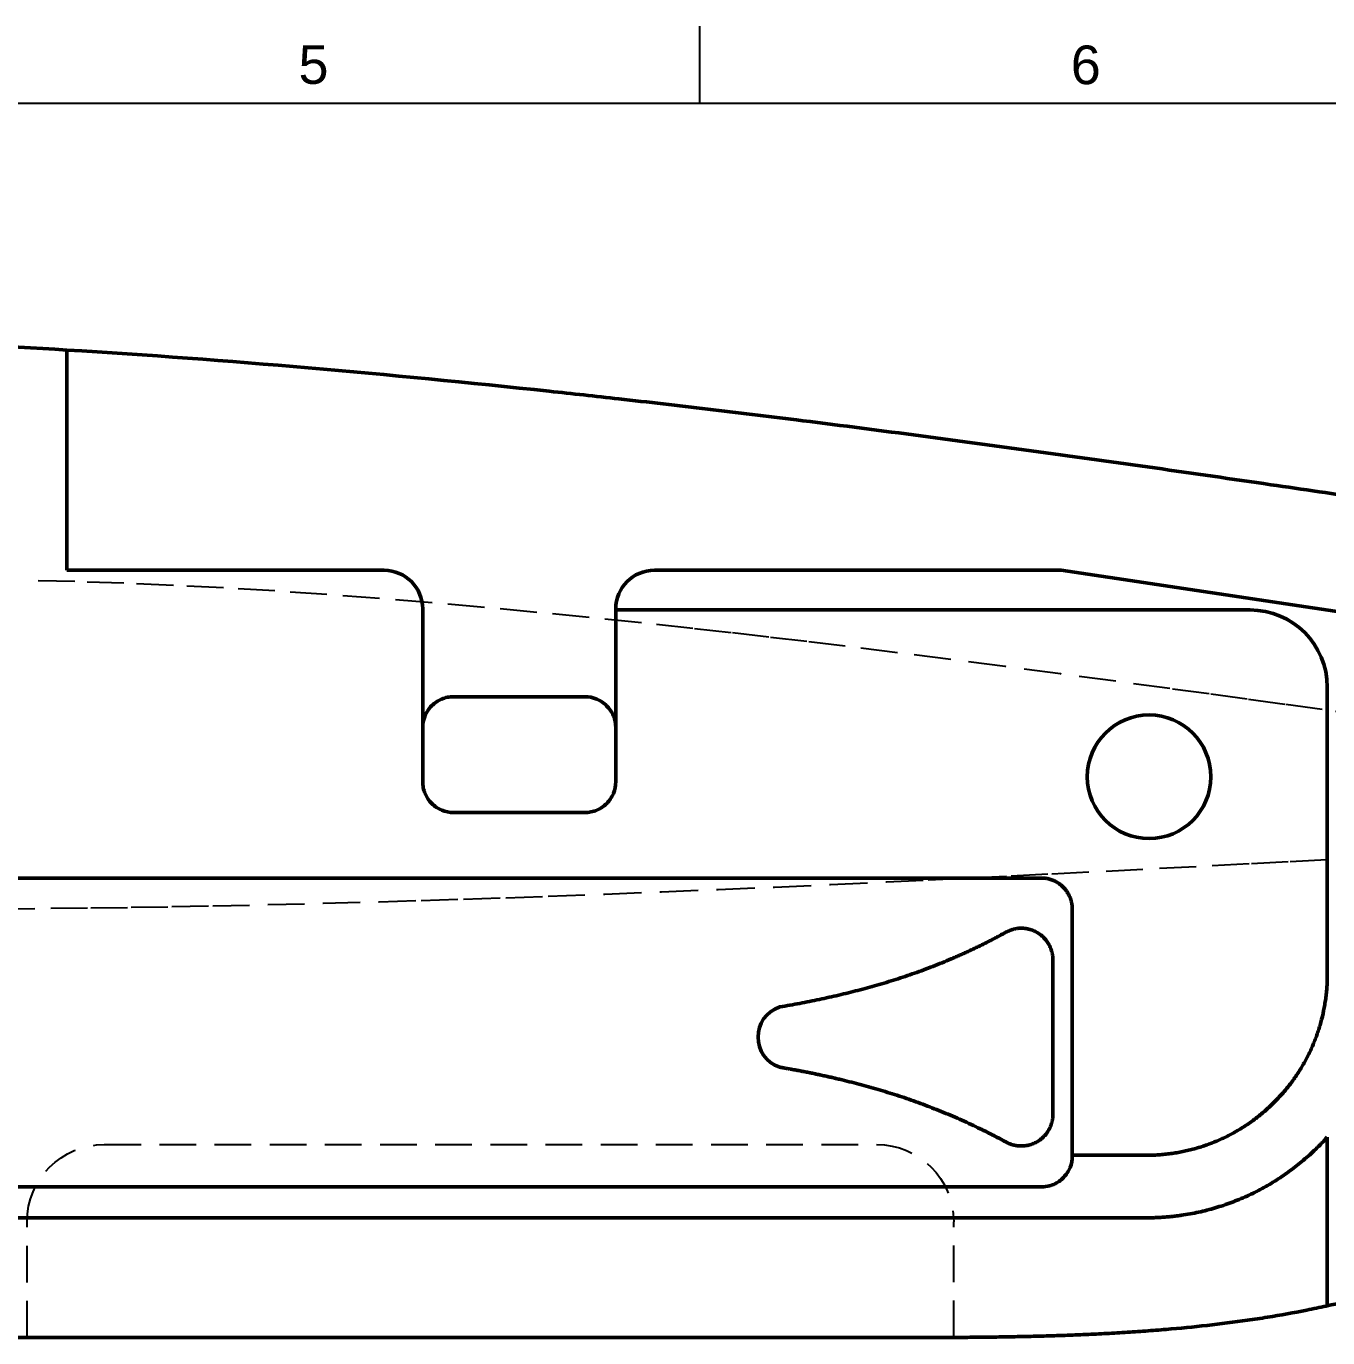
# Model space of a CAD drawing. Header units: millimetres. Extents: x 0 to 420, y 0 to 297.
# Drawn here: x 221.4 to 305.7, y 207.1 to 292 of the extents above; entities that cross this region are included whole.
import ezdxf
from ezdxf.enums import TextEntityAlignment as Align

# ---------------------------------------------------------------- set-up
doc = ezdxf.new("R2010")
doc.units = ezdxf.units.MM
doc.header["$LTSCALE"] = 0.75
doc.linetypes.add('HIDDEN2', pattern=[4.7625, 3.175, -1.5875])
for name, color, linetype, lineweight in [('Border', 7, 'Continuous', 25), ('Sichtbar', 7, 'Continuous', 50), ('Verdeckt', 7, 'HIDDEN2', 25)]:
    doc.layers.add(name, color=color, linetype=linetype, lineweight=lineweight)
doc.styles.add('FusionTitle', font='arial.ttf')

# ---------------------------------------------------------------- blocks, each defined once
blk = doc.blocks.new('ISO_A3_SHEET')
at = {"layer": 'Border'}
for p, q in [((265, 292), (265, 287)), ((410, 287), (20, 287))]:
    blk.add_line(p, q, dxfattribs=at)
at = {"layer": 'Border', "style": 'FusionTitle'}
for s, p in [('5', (240, 289.5)), ('6', (290, 289.5))]:
    blk.add_text(s, height=2.5, dxfattribs=at).set_placement(p, align=Align.MIDDLE)

msp = doc.modelspace()

# ---------------------------------------------------------------- linework, layer by layer
at = {"layer": 'Sichtbar', "extrusion": (-1, -2e-16, 0)}
for p, q in [((224.029, 256.772, 17.753), (224.029, 271.034, 17.753)), ((271.687, 266.457, 5.253), (271.272, 266.514, 5.253)), ((244.567, 256.772, 17.753), (224.029, 256.772, 17.753)), ((262.067, 256.772, 15.253), (288.404, 256.772, 15.253)), ((288.404, 256.772, 15.253), (321.755, 251.804, 15.253)), ((247.067, 243.089, 17.753), (247.067, 254.272, 17.753)), ((259.567, 254.204, 15.253), (259.567, 254.272, 15.253)), ((300.64, 254.204, 17.753), (259.567, 254.204, 17.753)), ((259.567, 254.204, 17.753), (259.567, 243.089, 17.753)), ((305.64, 249.204, 17.753), (305.64, 246.413, 17.753)), ((249.067, 248.589, 5.253), (257.567, 248.589, 5.253)), ((257.567, 241.089, 17.753), (249.067, 241.089, 17.753)), ((289.126, 234.848, 17.753), (289.126, 218.899, 17.753)), ((305.64, 209.151, 17.753), (305.64, 220.073, 17.753)), ((289.126, 218.848, 15.253), (289.126, 218.899, 15.253)), ((141.315, 207.082, 17.753), (278.949, 207.098, 17.753))]:
    msp.add_line(p, q, dxfattribs=at)
at = {"layer": 'Sichtbar', "extrusion": (-2e-16, -2e-16, -1)}
msp.add_circle((-294.098, 243.405, -17.753), 4, dxfattribs=at)
for centre, start, end in [((-244.567, 254.272, -17.753), 90, 180), ((-262.067, 254.272, -15.253), 0, 90)]:
    msp.add_arc(centre, 2.5, start, end, dxfattribs=at)
at = {"layer": 'Sichtbar', "extrusion": (-1e-16, -1e-16, -1)}
msp.add_arc((-300.64, 249.204, -17.753), 5, 90, 180, dxfattribs=at)
at = {"layer": 'Sichtbar'}
for points in [[(224.029, 271.034, 17.753), (219.859, 271.287, 17.753), (215.691, 271.493, 17.753), (211.529, 271.646, 17.753)], [(255.261, 268.369, 5.253), (244.883, 269.481, 5.253), (234.448, 270.403, 5.253), (224.029, 271.034, 5.253)], [(270.2, 224.597, -4.247), (268.322, 225.195, -4.247), (268.322, 227.906, -4.247), (270.2, 228.504, -4.247)], [(123.223, 216.849, 15.253), (177.858, 216.849, 15.253), (232.492, 216.848, 15.253), (287.126, 216.848, 15.253)], [(309.69, 210.212, 15.253), (308.356, 209.805, 15.253), (307.003, 209.454, 15.253), (305.64, 209.151, 15.253)]]:
    msp.add_open_spline(points, degree=3, dxfattribs=at)
for points, knots in [([(259.758, 267.875, 5.253), (259.009, 267.96, 5.253), (258.26, 268.043, 5.253), (256.761, 268.207, 5.253), (256.011, 268.289, 5.253), (255.261, 268.369, 5.253)], [0, 0, 0, 0, 0.4521824, 0.4521824, 0.9046881, 0.9046881, 0.9046881, 0.9046881]), ([(271.272, 266.509, 5.253), (269.357, 266.747, 5.253), (267.441, 266.981, 5.253), (263.603, 267.436, 5.253), (261.681, 267.659, 5.253), (259.758, 267.875, 5.253)], [0, 0, 0, 0, 1.157975, 1.157975, 2.318953, 2.318953, 2.318953, 2.318953]), ([(301.987, 262.317, 5.253), (296.97, 263.048, 5.253), (291.964, 263.762, 5.253), (281.862, 265.149, 5.253), (276.778, 265.821, 5.253), (271.687, 266.457, 5.253)], [0, 0, 0, 0, 3.041963, 3.041963, 6.122642, 6.122642, 6.122642, 6.122642]), ([(314.395, 260.483, 5.253), (312.334, 260.791, 5.253), (310.277, 261.097, 5.253), (306.14, 261.709, 5.253), (304.064, 262.015, 5.253), (301.987, 262.317, 5.253)], [0, 0, 0, 0, 1.250162, 1.250162, 2.510469, 2.510469, 2.510469, 2.510469]), ([(247.067, 246.589, 5.253), (247.067, 246.853, 5.253), (247.119, 247.113, 5.253), (247.32, 247.595, 5.253), (247.465, 247.812, 5.253), (247.832, 248.182, 5.253), (248.052, 248.331, 5.253), (248.417, 248.484, 5.253), (248.543, 248.523, 5.253), (248.738, 248.563, 5.253), (248.803, 248.572, 5.253), (248.902, 248.582, 5.253), (248.935, 248.584, 5.253), (248.984, 248.587, 5.253), (249.001, 248.588, 5.253), (249.025, 248.588, 5.253), (249.034, 248.588, 5.253), (249.046, 248.588, 5.253), (249.05, 248.588, 5.253), (249.056, 248.589, 5.253), (249.059, 248.589, 5.253), (249.062, 248.589, 5.253), (249.063, 248.589, 5.253), (249.065, 248.589, 5.253), (249.066, 248.588, 5.253), (249.067, 248.589, 5.253)], [0, 0, 0, 0, 0.1587202, 0.1587202, 0.3141039, 0.3141039, 0.4723176, 0.4723176, 0.5518746, 0.5518746, 0.5916143, 0.5916143, 0.611477, 0.611477, 0.6214074, 0.6214074, 0.6263726, 0.6263726, 0.6288551, 0.6288551, 0.6300965, 0.6300965, 0.6307136, 0.6307136, 0.6313295, 0.6313295, 0.6313295, 0.6313295]), ([(257.567, 248.589, 5.253), (257.831, 248.589, 5.253), (258.091, 248.537, 5.253), (258.573, 248.335, 5.253), (258.79, 248.19, 5.253), (259.16, 247.823, 5.253), (259.309, 247.603, 5.253), (259.463, 247.239, 5.253), (259.502, 247.112, 5.253), (259.541, 246.918, 5.253), (259.551, 246.852, 5.253), (259.56, 246.754, 5.253), (259.563, 246.721, 5.253), (259.565, 246.671, 5.253), (259.566, 246.655, 5.253), (259.566, 246.63, 5.253), (259.567, 246.622, 5.253), (259.567, 246.609, 5.253), (259.567, 246.605, 5.253), (259.567, 246.599, 5.253), (259.567, 246.597, 5.253), (259.567, 246.594, 5.253), (259.567, 246.593, 5.253), (259.567, 246.591, 5.253), (259.567, 246.59, 5.253), (259.567, 246.589, 5.253)], [0, 0, 0, 0, 0.1587202, 0.1587202, 0.3141039, 0.3141039, 0.4723176, 0.4723176, 0.5518746, 0.5518746, 0.5916143, 0.5916143, 0.611477, 0.611477, 0.6214074, 0.6214074, 0.6263726, 0.6263726, 0.6288551, 0.6288551, 0.6300965, 0.6300965, 0.6307136, 0.6307136, 0.6312566, 0.6312566, 0.6312566, 0.6312566]), ([(289.126, 218.899, 17.753), (289.241, 218.899, 17.753), (289.652, 218.899, 17.753), (290.211, 218.899, 17.753), (290.804, 218.899, 17.753), (291.248, 218.899, 17.753), (291.693, 218.899, 17.753), (292.137, 218.899, 17.753), (292.508, 218.899, 17.753), (292.804, 218.899, 17.753), (293.026, 218.899, 17.753), (293.249, 218.899, 17.753), (293.434, 218.899, 17.753), (293.582, 218.899, 17.753), (293.693, 218.899, 17.753), (293.786, 218.899, 17.753), (293.86, 218.899, 17.753), (293.905, 218.899, 17.753), (293.941, 218.899, 17.753), (293.974, 218.899, 17.753), (294.017, 218.899, 17.753), (294.067, 218.9, 17.753), (294.134, 218.901, 17.753), (294.218, 218.903, 17.753), (294.318, 218.905, 17.753), (294.419, 218.909, 17.753), (294.552, 218.915, 17.753), (294.718, 218.925, 17.753), (294.916, 218.94, 17.753), (295.114, 218.959, 17.753), (295.311, 218.98, 17.753), (295.571, 219.014, 17.753), (295.894, 219.063, 17.753), (296.278, 219.135, 17.753), (296.658, 219.219, 17.753), (297.032, 219.316, 17.753), (297.402, 219.424, 17.753), (297.887, 219.584, 17.753), (298.481, 219.812, 17.753), (299.171, 220.131, 17.753), (299.836, 220.492, 17.753), (300.475, 220.894, 17.753), (301.085, 221.336, 17.753), (301.664, 221.814, 17.753), (302.212, 222.328, 17.753), (302.725, 222.875, 17.753), (303.204, 223.455, 17.753), (303.645, 224.065, 17.753), (304.047, 224.703, 17.753), (304.408, 225.368, 17.753), (304.727, 226.058, 17.753), (305.002, 226.772, 17.753), (305.23, 227.507, 17.753), (305.381, 228.135, 17.753), (305.476, 228.645, 17.753), (305.536, 229.033, 17.753), (305.582, 229.426, 17.753), (305.61, 229.755, 17.753), (305.626, 230.021, 17.753), (305.634, 230.221, 17.753), (305.638, 230.388, 17.753), (305.64, 230.506, 17.753), (305.64, 230.573, 17.753), (305.64, 230.614, 17.753), (305.64, 230.657, 17.753), (305.64, 230.716, 17.753), (305.64, 230.813, 17.753), (305.64, 230.946, 17.753), (305.64, 231.113, 17.753), (305.64, 231.313, 17.753), (305.64, 231.543, 17.753), (305.64, 231.907, 17.753), (305.64, 232.426, 17.753), (305.64, 233.118, 17.753), (305.64, 233.893, 17.753), (305.64, 234.736, 17.753), (305.64, 235.633, 17.753), (305.64, 236.572, 17.753), (305.64, 237.538, 17.753), (305.64, 238.518, 17.753), (305.64, 239.498, 17.753), (305.64, 240.464, 17.753), (305.64, 241.403, 17.753), (305.64, 242.301, 17.753), (305.64, 243.017, 17.753), (305.64, 243.559, 17.753), (305.64, 243.939, 17.753), (305.64, 244.298, 17.753), (305.64, 244.634, 17.753), (305.64, 244.947, 17.753), (305.64, 245.234, 17.753), (305.64, 245.494, 17.753), (305.64, 245.692, 17.753), (305.64, 245.836, 17.753), (305.64, 245.932, 17.753), (305.64, 246.02, 17.753), (305.64, 246.099, 17.753), (305.64, 246.17, 17.753), (305.64, 246.232, 17.753), (305.64, 246.279, 17.753), (305.64, 246.311, 17.753), (305.64, 246.332, 17.753), (305.64, 246.35, 17.753), (305.64, 246.367, 17.753), (305.64, 246.38, 17.753), (305.64, 246.392, 17.753), (305.64, 246.399, 17.753), (305.64, 246.404, 17.753), (305.64, 246.407, 17.753), (305.64, 246.41, 17.753), (305.64, 246.411, 17.753), (305.64, 246.412, 17.753), (305.64, 246.413, 17.753), (305.64, 246.413, 17.753)], [-7.799062, -7.799062, -7.799062, -7.799062, -7.73029, -7.552486, -7.463584, -7.374682, -7.28578, -7.196878, -7.107976, -7.063525, -7.019074, -6.974623, -6.930172, -6.907947, -6.885721, -6.863496, -6.852383, -6.841271, -6.836214, -6.831159, -6.821057, -6.810965, -6.800882, -6.780746, -6.760647, -6.740585, -6.720559, -6.680613, -6.640804, -6.601125, -6.561572, -6.522139, -6.443617, -6.365517, -6.287804, -6.210442, -6.133399, -6.056646, -5.903915, -5.752023, -5.600787, -5.450051, -5.299672, -5.149525, -4.999491, -4.849457, -4.69931, -4.548931, -4.398195, -4.24696, -4.095067, -3.942336, -3.788561, -3.633508, -3.555408, -3.476886, -3.397902, -3.318417, -3.278471, -3.238384, -3.198149, -3.177974, -3.167872, -3.15776, -3.153705, -3.14177, -3.122297, -3.095628, -3.062107, -3.022075, -2.975876, -2.923852, -2.8037, -2.66436, -2.508573, -2.339081, -2.158625, -1.969945, -1.775783, -1.57888, -1.381976, -1.187814, -0.999135, -0.818678, -0.649186, -0.569408, -0.4934, -0.421503, -0.35406, -0.291414, -0.233908, -0.181884, -0.135685, -0.114877, -0.095653, -0.078057, -0.062132, -0.047919, -0.035463, -0.024805, -0.020165, -0.01599, -0.012286, -0.009058, -0.006313, -0.004055, -0.002289, -0.001592, -0.001021, -0.000575, -0.000256, -0.000064, 0, 0, 0, 0]), ([(204.904, 244.348, 17.753), (204.904, 244.177, 17.753), (204.916, 243.838, 17.753), (204.967, 243.334, 17.753), (205.051, 242.84, 17.753), (205.167, 242.358, 17.753), (205.314, 241.888, 17.753), (205.49, 241.432, 17.753), (205.694, 240.991, 17.753), (205.926, 240.566, 17.753), (206.184, 240.157, 17.753), (206.466, 239.767, 17.753), (206.773, 239.396, 17.753), (207.102, 239.046, 17.753), (207.452, 238.717, 17.753), (207.823, 238.41, 17.753), (208.213, 238.128, 17.753), (208.622, 237.87, 17.753), (209.047, 237.638, 17.753), (209.488, 237.434, 17.753), (209.944, 237.258, 17.753), (210.335, 237.136, 17.753), (210.654, 237.054, 17.753), (210.896, 237, 17.753), (211.141, 236.954, 17.753), (211.389, 236.915, 17.753), (211.598, 236.891, 17.753), (211.765, 236.875, 17.753), (211.892, 236.865, 17.753), (212.019, 236.858, 17.753), (212.147, 236.852, 17.753), (212.254, 236.85, 17.753), (212.329, 236.849, 17.753), (212.372, 236.848, 17.753), (212.402, 236.848, 17.753), (212.444, 236.848, 17.753), (212.516, 236.848, 17.753), (212.634, 236.848, 17.753), (212.797, 236.848, 17.753), (213.006, 236.848, 17.753), (213.258, 236.848, 17.753), (213.552, 236.848, 17.753), (214.027, 236.848, 17.753), (214.719, 236.848, 17.753), (215.664, 236.848, 17.753), (216.754, 236.848, 17.753), (217.982, 236.848, 17.753), (219.341, 236.848, 17.753), (220.82, 236.848, 17.753), (222.413, 236.848, 17.753), (224.741, 236.848, 17.753), (227.874, 236.848, 17.753), (231.863, 236.848, 17.753), (236.112, 236.848, 17.753), (240.555, 236.848, 17.753), (245.128, 236.848, 17.753), (249.765, 236.848, 17.753), (254.403, 236.848, 17.753), (258.976, 236.848, 17.753), (263.419, 236.848, 17.753), (268.896, 236.848, 17.753), (274.932, 236.848, 17.753), (280.9, 236.848, 17.753), (284.791, 236.848, 17.753), (286.636, 236.848, 17.753), (287.127, 236.848, 17.753)], [-17.299637, -17.299637, -17.299637, -17.299637, -17.197139, -17.095989, -16.995976, -16.896907, -16.798614, -16.70095, -16.603787, -16.507016, -16.410539, -16.314272, -16.218141, -16.122075, -16.02601, -15.929878, -15.833611, -15.737134, -15.640363, -15.5432, -15.445537, -15.347244, -15.297809, -15.248161, -15.198276, -15.148133, -15.097706, -15.072377, -15.046967, -15.021474, -14.995892, -14.970219, -14.957346, -14.950901, -14.94445, -14.939619, -14.925261, -14.90158, -14.868776, -14.827055, -14.776617, -14.717666, -14.650404, -14.49176, -14.302306, -14.083663, -13.837454, -13.565299, -13.268821, -12.94964, -12.609379, -11.872102, -11.069962, -10.215932, -9.322984, -8.40409, -7.472224, -6.540358, -5.621464, -4.728516, -3.874486, -2.335069, -1.106995, -0.294045, 0, 0, 0, 0]), ([(249.067, 241.089, 17.753), (248.802, 241.089, 17.753), (248.542, 241.14, 17.753), (248.061, 241.342, 17.753), (247.844, 241.487, 17.753), (247.474, 241.854, 17.753), (247.324, 242.074, 17.753), (247.171, 242.438, 17.753), (247.132, 242.565, 17.753), (247.093, 242.76, 17.753), (247.083, 242.825, 17.753), (247.073, 242.924, 17.753), (247.071, 242.956, 17.753), (247.068, 243.006, 17.753), (247.068, 243.022, 17.753), (247.067, 243.047, 17.753), (247.067, 243.056, 17.753), (247.067, 243.068, 17.753), (247.067, 243.072, 17.753), (247.067, 243.078, 17.753), (247.067, 243.08, 17.753), (247.067, 243.083, 17.753), (247.067, 243.084, 17.753), (247.067, 243.086, 17.753), (247.067, 243.088, 17.753), (247.067, 243.089, 17.753)], [0, 0, 0, 0, 0.1587202, 0.1587202, 0.3141039, 0.3141039, 0.4723176, 0.4723176, 0.5518746, 0.5518746, 0.5916143, 0.5916143, 0.6114769, 0.6114769, 0.6214074, 0.6214074, 0.6263726, 0.6263726, 0.6288551, 0.6288551, 0.6300965, 0.6300965, 0.6307136, 0.6307136, 0.6313295, 0.6313295, 0.6313295, 0.6313295]), ([(259.567, 243.089, 17.753), (259.567, 242.824, 17.753), (259.515, 242.564, 17.753), (259.313, 242.082, 17.753), (259.168, 241.865, 17.753), (258.801, 241.495, 17.753), (258.581, 241.346, 17.753), (258.217, 241.193, 17.753), (258.09, 241.154, 17.753), (257.896, 241.115, 17.753), (257.83, 241.105, 17.753), (257.732, 241.095, 17.753), (257.699, 241.093, 17.753), (257.649, 241.09, 17.753), (257.633, 241.09, 17.753), (257.608, 241.089, 17.753), (257.6, 241.089, 17.753), (257.587, 241.089, 17.753), (257.583, 241.089, 17.753), (257.577, 241.089, 17.753), (257.575, 241.089, 17.753), (257.572, 241.089, 17.753), (257.571, 241.089, 17.753), (257.569, 241.089, 17.753), (257.568, 241.089, 17.753), (257.567, 241.089, 17.753)], [0, 0, 0, 0, 0.1587202, 0.1587202, 0.3141039, 0.3141039, 0.4723176, 0.4723176, 0.5518746, 0.5518746, 0.5916143, 0.5916143, 0.611477, 0.611477, 0.6214074, 0.6214074, 0.6263726, 0.6263726, 0.6288551, 0.6288551, 0.6300965, 0.6300965, 0.6307136, 0.6307136, 0.6313295, 0.6313295, 0.6313295, 0.6313295]), ([(287.127, 236.848, 17.753), (287.172, 236.848, 17.753), (287.263, 236.845, 17.753), (287.397, 236.832, 17.753), (287.529, 236.809, 17.753), (287.699, 236.768, 17.753), (287.905, 236.696, 17.753), (288.137, 236.58, 17.753), (288.351, 236.435, 17.753), (288.511, 236.293, 17.753), (288.628, 236.169, 17.753), (288.71, 236.07, 17.753), (288.785, 235.966, 17.753), (288.854, 235.857, 17.753), (288.916, 235.743, 17.753), (288.961, 235.646, 17.753), (288.994, 235.565, 17.753), (289.016, 235.504, 17.753), (289.037, 235.442, 17.753), (289.055, 235.379, 17.753), (289.072, 235.315, 17.753), (289.086, 235.25, 17.753), (289.096, 235.196, 17.753), (289.103, 235.152, 17.753), (289.108, 235.119, 17.753), (289.113, 235.086, 17.753), (289.116, 235.052, 17.753), (289.119, 235.024, 17.753), (289.121, 235.002, 17.753), (289.122, 234.985, 17.753), (289.123, 234.968, 17.753), (289.124, 234.951, 17.753), (289.125, 234.934, 17.753), (289.125, 234.92, 17.753), (289.126, 234.908, 17.753), (289.126, 234.9, 17.753), (289.126, 234.891, 17.753), (289.126, 234.884, 17.753), (289.126, 234.878, 17.753), (289.126, 234.874, 17.753), (289.126, 234.87, 17.753), (289.126, 234.865, 17.753), (289.126, 234.862, 17.753), (289.126, 234.859, 17.753), (289.126, 234.857, 17.753), (289.126, 234.855, 17.753), (289.126, 234.854, 17.753), (289.126, 234.853, 17.753), (289.126, 234.851, 17.753), (289.126, 234.851, 17.753), (289.126, 234.85, 17.753), (289.126, 234.849, 17.753), (289.126, 234.849, 17.753), (289.126, 234.849, 17.753), (289.126, 234.849, 17.753), (289.126, 234.848, 17.753), (289.126, 234.848, 17.753), (289.126, 234.848, 17.753), (289.126, 234.848, 17.753)], [-0.6279566, -0.6279566, -0.6279566, -0.6279566, -0.6006238, -0.5736509, -0.5469807, -0.5205622, -0.4683353, -0.4166462, -0.3652733, -0.3140455, -0.2884275, -0.2627919, -0.2371202, -0.2113925, -0.1855862, -0.1596758, -0.1466708, -0.1336283, -0.1205439, -0.1074129, -0.0942303, -0.0809906, -0.067688, -0.061011, -0.0543159, -0.047602, -0.0408683, -0.0341139, -0.0307287, -0.027338, -0.0239417, -0.0205396, -0.0171317, -0.0137178, -0.0120086, -0.0102978, -0.0085855, -0.0068716, -0.0060141, -0.0051561, -0.0042978, -0.003439, -0.0025799, -0.0021501, -0.0017203, -0.0012904, -0.0010754, -0.0008603, -0.0006453, -0.0004302, -0.0003226, -0.0002151, -0.0001613, -0.0001075, -0.0000537, -0.0000269, -0.0000134, 0, 0, 0, 0]), ([(284.78, 233.313, -4.247), (284.847, 233.35, -4.247), (284.95, 233.402, -4.247), (285.09, 233.46, -4.247), (285.196, 233.499, -4.247), (285.303, 233.531, -4.247), (285.412, 233.558, -4.247), (285.524, 233.579, -4.247), (285.637, 233.593, -4.247), (285.733, 233.599, -4.247), (285.813, 233.601, -4.247), (285.883, 233.6, -4.247), (285.992, 233.595, -4.247), (286.135, 233.579, -4.247), (286.302, 233.546, -4.247), (286.465, 233.5, -4.247), (286.621, 233.441, -4.247), (286.772, 233.371, -4.247), (286.915, 233.288, -4.247), (287.051, 233.195, -4.247), (287.178, 233.091, -4.247), (287.297, 232.978, -4.247), (287.406, 232.856, -4.247), (287.506, 232.725, -4.247), (287.595, 232.586, -4.247), (287.673, 232.44, -4.247), (287.739, 232.287, -4.247), (287.784, 232.155, -4.247), (287.813, 232.046, -4.247), (287.832, 231.963, -4.247), (287.847, 231.879, -4.247), (287.857, 231.808, -4.247), (287.863, 231.751, -4.247), (287.867, 231.708, -4.247), (287.87, 231.664, -4.247), (287.872, 231.621, -4.247), (287.873, 231.588, -4.247), (287.873, 231.566, -4.247), (287.873, 231.556, -4.247), (287.873, 231.544, -4.247), (287.873, 231.525, -4.247), (287.873, 231.498, -4.247), (287.873, 231.466, -4.247), (287.873, 231.422, -4.247), (287.873, 231.368, -4.247), (287.873, 231.303, -4.247), (287.873, 231.216, -4.247), (287.873, 231.108, -4.247), (287.873, 230.934, -4.247), (287.873, 230.717, -4.247), (287.873, 230.457, -4.247), (287.873, 230.196, -4.247), (287.873, 229.936, -4.247), (287.873, 229.675, -4.247), (287.873, 229.415, -4.247), (287.873, 229.068, -4.247), (287.873, 228.634, -4.247), (287.873, 228.113, -4.247), (287.873, 227.592, -4.247), (287.873, 227.071, -4.247), (287.873, 226.55, -4.247), (287.873, 226.03, -4.247), (287.873, 225.509, -4.247), (287.873, 224.988, -4.247), (287.873, 224.467, -4.247), (287.873, 224.033, -4.247), (287.873, 223.686, -4.247), (287.873, 223.425, -4.247), (287.873, 223.165, -4.247), (287.873, 222.905, -4.247), (287.873, 222.644, -4.247), (287.873, 222.384, -4.247), (287.873, 222.167, -4.247), (287.873, 221.993, -4.247), (287.873, 221.885, -4.247), (287.873, 221.798, -4.247), (287.873, 221.733, -4.247), (287.873, 221.678, -4.247), (287.873, 221.635, -4.247), (287.873, 221.603, -4.247), (287.873, 221.575, -4.247), (287.873, 221.557, -4.247), (287.873, 221.545, -4.247), (287.873, 221.535, -4.247), (287.873, 221.513, -4.247), (287.872, 221.48, -4.247), (287.87, 221.436, -4.247), (287.867, 221.393, -4.247), (287.863, 221.35, -4.247), (287.857, 221.292, -4.247), (287.847, 221.221, -4.247), (287.832, 221.137, -4.247), (287.813, 221.055, -4.247), (287.784, 220.946, -4.247), (287.739, 220.814, -4.247), (287.673, 220.661, -4.247), (287.595, 220.515, -4.247), (287.506, 220.376, -4.247), (287.406, 220.245, -4.247), (287.297, 220.123, -4.247), (287.178, 220.01, -4.247), (287.051, 219.906, -4.247), (286.915, 219.813, -4.247), (286.772, 219.73, -4.247), (286.621, 219.659, -4.247), (286.465, 219.601, -4.247), (286.302, 219.554, -4.247), (286.135, 219.522, -4.247), (285.971, 219.504, -4.247), (285.847, 219.5, -4.247), (285.747, 219.501, -4.247), (285.665, 219.506, -4.247), (285.584, 219.514, -4.247), (285.52, 219.522, -4.247), (285.473, 219.53, -4.247), (285.425, 219.539, -4.247), (285.378, 219.549, -4.247), (285.332, 219.559, -4.247), (285.286, 219.571, -4.247), (285.24, 219.584, -4.247), (285.202, 219.596, -4.247), (285.173, 219.606, -4.247), (285.15, 219.613, -4.247), (285.128, 219.621, -4.247), (285.106, 219.629, -4.247), (285.084, 219.638, -4.247), (285.066, 219.645, -4.247), (285.051, 219.651, -4.247), (285.04, 219.655, -4.247), (285.03, 219.66, -4.247), (285.019, 219.664, -4.247), (285.008, 219.669, -4.247), (284.997, 219.674, -4.247), (284.988, 219.677, -4.247), (284.981, 219.681, -4.247), (284.976, 219.683, -4.247), (284.971, 219.686, -4.247), (284.965, 219.688, -4.247), (284.96, 219.69, -4.247), (284.956, 219.692, -4.247), (284.952, 219.694, -4.247), (284.95, 219.695, -4.247), (284.947, 219.697, -4.247), (284.945, 219.698, -4.247), (284.943, 219.698, -4.247), (284.942, 219.699, -4.247), (284.94, 219.7, -4.247), (284.939, 219.7, -4.247), (284.938, 219.701, -4.247), (284.937, 219.701, -4.247), (284.936, 219.702, -4.247), (284.936, 219.702, -4.247), (284.935, 219.702, -4.247), (284.935, 219.702, -4.247), (284.935, 219.702, -4.247), (284.934, 219.703, -4.247), (284.934, 219.703, -4.247), (284.934, 219.703, -4.247), (284.934, 219.703, -4.247), (284.934, 219.703, -4.247), (284.934, 219.703, -4.247), (284.934, 219.703, -4.247), (284.934, 219.703, -4.247), (284.934, 219.703, -4.247), (284.934, 219.703, -4.247)], [-3.690569, -3.690569, -3.690569, -3.690569, -3.644508, -3.62186, -3.59937, -3.576952, -3.554509, -3.531937, -3.509123, -3.485945, -3.47418, -3.46123, -3.443725, -3.409154, -3.375066, -3.341363, -3.30796, -3.274787, -3.241781, -3.208892, -3.176074, -3.143287, -3.110493, -3.077652, -3.044722, -3.011655, -2.978398, -2.944884, -2.928004, -2.911031, -2.893952, -2.876755, -2.868108, -2.859426, -2.850707, -2.841951, -2.833153, -2.830948, -2.828739, -2.827204, -2.823949, -2.817439, -2.810928, -2.804418, -2.791398, -2.778377, -2.765356, -2.739315, -2.713274, -2.661192, -2.609109, -2.557027, -2.504944, -2.452862, -2.400779, -2.348696, -2.24453, -2.140364, -2.036198, -1.932031, -1.827865, -1.723699, -1.619532, -1.515366, -1.4112, -1.307034, -1.254951, -1.202868, -1.150786, -1.098703, -1.04662, -0.994538, -0.942456, -0.916415, -0.890373, -0.877353, -0.864332, -0.851312, -0.844802, -0.838291, -0.831781, -0.828526, -0.826991, -0.824782, -0.822577, -0.81378, -0.805023, -0.796304, -0.787622, -0.778975, -0.761778, -0.744699, -0.727726, -0.710846, -0.677332, -0.644075, -0.611008, -0.578078, -0.545237, -0.512443, -0.479656, -0.446838, -0.413949, -0.380943, -0.34777, -0.314367, -0.280664, -0.246576, -0.212005, -0.181934, -0.172019, -0.15234, -0.132845, -0.123159, -0.113512, -0.1039, -0.094323, -0.084777, -0.075261, -0.065774, -0.056312, -0.051591, -0.046875, -0.042165, -0.03746, -0.032761, -0.028067, -0.025722, -0.023378, -0.021035, -0.018694, -0.016353, -0.014014, -0.011675, -0.010507, -0.009338, -0.00817, -0.007002, -0.005835, -0.004667, -0.004084, -0.0035, -0.002916, -0.002333, -0.002041, -0.00175, -0.001458, -0.001166, -0.000875, -0.000729, -0.000583, -0.000437, -0.000364, -0.000292, -0.000219, -0.000146, -0.000109, -0.000073, -0.000055, -0.000036, -0.000018, -0.000009, -0.000002, 0, 0, 0, 0]), ([(270.2, 228.504, -4.247), (270.628, 228.577, -4.247), (271.48, 228.73, -4.247), (272.749, 228.983, -4.247), (274.005, 229.263, -4.247), (275.249, 229.57, -4.247), (276.277, 229.851, -4.247), (277.092, 230.092, -4.247), (277.7, 230.282, -4.247), (278.306, 230.48, -4.247), (278.908, 230.686, -4.247), (279.508, 230.903, -4.247), (280.105, 231.128, -4.247), (280.699, 231.364, -4.247), (281.191, 231.568, -4.247), (281.584, 231.737, -4.247), (281.878, 231.867, -4.247), (282.171, 231.999, -4.247), (282.464, 232.133, -4.247), (282.755, 232.271, -4.247), (283.047, 232.411, -4.247), (283.289, 232.53, -4.247), (283.482, 232.627, -4.247), (283.627, 232.7, -4.247), (283.772, 232.774, -4.247), (283.916, 232.849, -4.247), (284.036, 232.912, -4.247), (284.132, 232.963, -4.247), (284.205, 233.001, -4.247), (284.277, 233.039, -4.247), (284.349, 233.078, -4.247), (284.421, 233.116, -4.247), (284.481, 233.149, -4.247), (284.528, 233.175, -4.247), (284.564, 233.195, -4.247), (284.6, 233.214, -4.247), (284.63, 233.231, -4.247), (284.654, 233.244, -4.247), (284.672, 233.254, -4.247), (284.69, 233.264, -4.247), (284.708, 233.273, -4.247), (284.723, 233.282, -4.247), (284.735, 233.288, -4.247), (284.744, 233.293, -4.247), (284.751, 233.297, -4.247), (284.757, 233.301, -4.247), (284.762, 233.303, -4.247), (284.766, 233.306, -4.247), (284.77, 233.308, -4.247), (284.773, 233.309, -4.247), (284.775, 233.31, -4.247), (284.776, 233.311, -4.247), (284.778, 233.312, -4.247), (284.779, 233.312, -4.247), (284.779, 233.313, -4.247), (284.78, 233.313, -4.247), (284.78, 233.313, -4.247), (284.78, 233.313, -4.247)], [-3.085503, -3.085503, -3.085503, -3.085503, -2.82511, -2.566383, -2.309075, -2.052908, -1.797571, -1.670106, -1.542716, -1.415353, -1.287967, -1.160505, -1.03291, -0.905126, -0.777092, -0.712962, -0.648746, -0.584435, -0.520022, -0.455499, -0.390856, -0.326085, -0.293649, -0.261178, -0.22867, -0.196125, -0.163541, -0.147234, -0.130917, -0.114589, -0.098252, -0.081904, -0.065545, -0.057361, -0.049175, -0.040986, -0.032795, -0.028698, -0.0246, -0.020502, -0.016403, -0.012303, -0.010253, -0.008203, -0.006152, -0.005127, -0.004102, -0.003076, -0.002051, -0.001538, -0.001025, -0.000769, -0.000513, -0.000256, -0.000128, -0.000064, 0, 0, 0, 0]), ([(284.934, 219.703, -4.247), (284.642, 219.862, -4.247), (284.056, 220.173, -4.247), (283.268, 220.567, -4.247), (282.382, 220.989, -4.247), (281.394, 221.43, -4.247), (280.198, 221.92, -4.247), (278.994, 222.371, -4.247), (277.982, 222.716, -4.247), (277.167, 222.974, -4.247), (276.552, 223.159, -4.247), (275.935, 223.335, -4.247), (275.314, 223.504, -4.247), (274.689, 223.665, -4.247), (274.166, 223.793, -4.247), (273.745, 223.892, -4.247), (273.428, 223.964, -4.247), (273.111, 224.035, -4.247), (272.792, 224.104, -4.247), (272.472, 224.171, -4.247), (272.151, 224.237, -4.247), (271.883, 224.29, -4.247), (271.667, 224.332, -4.247), (271.506, 224.363, -4.247), (271.343, 224.393, -4.247), (271.181, 224.423, -4.247), (271.046, 224.448, -4.247), (270.937, 224.468, -4.247), (270.855, 224.483, -4.247), (270.774, 224.497, -4.247), (270.692, 224.512, -4.247), (270.61, 224.526, -4.247), (270.542, 224.538, -4.247), (270.488, 224.548, -4.247), (270.447, 224.555, -4.247), (270.406, 224.562, -4.247), (270.371, 224.568, -4.247), (270.344, 224.572, -4.247), (270.324, 224.576, -4.247), (270.303, 224.579, -4.247), (270.283, 224.583, -4.247), (270.265, 224.586, -4.247), (270.252, 224.588, -4.247), (270.241, 224.59, -4.247), (270.233, 224.591, -4.247), (270.226, 224.592, -4.247), (270.221, 224.593, -4.247), (270.216, 224.594, -4.247), (270.211, 224.595, -4.247), (270.208, 224.595, -4.247), (270.206, 224.596, -4.247), (270.203, 224.596, -4.247), (270.202, 224.596, -4.247), (270.201, 224.597, -4.247), (270.201, 224.597, -4.247), (270.2, 224.597, -4.247)], [-3.119898, -3.119898, -3.119898, -3.119898, -2.92015, -2.72234, -2.591393, -2.331345, -2.073173, -1.816208, -1.559804, -1.431612, -1.303328, -1.174879, -1.046191, -0.917195, -0.787821, -0.722971, -0.658001, -0.592904, -0.527672, -0.462296, -0.396768, -0.331082, -0.298176, -0.265228, -0.232237, -0.199201, -0.16612, -0.149562, -0.132992, -0.11641, -0.099817, -0.083212, -0.066594, -0.058281, -0.049964, -0.041645, -0.033322, -0.029159, -0.024996, -0.020832, -0.016667, -0.012502, -0.010418, -0.008335, -0.006252, -0.00521, -0.004168, -0.003126, -0.002084, -0.001563, -0.001042, -0.000521, -0.00026, -0.00013, 0, 0, 0, 0]), ([(305.64, 220.073, 17.753), (305.4, 219.806, 17.753), (304.9, 219.288, 17.753), (304.1, 218.563, 17.753), (303.251, 217.893, 17.753), (302.357, 217.282, 17.753), (301.42, 216.732, 17.753), (300.444, 216.246, 17.753), (299.6, 215.897, 17.753), (298.909, 215.653, 17.753), (298.382, 215.487, 17.753), (297.847, 215.34, 17.753), (297.305, 215.211, 17.753), (296.755, 215.101, 17.753), (296.292, 215.025, 17.753), (295.919, 214.974, 17.753), (295.637, 214.941, 17.753), (295.353, 214.913, 17.753), (295.068, 214.89, 17.753), (294.83, 214.874, 17.753), (294.639, 214.865, 17.753), (294.495, 214.859, 17.753), (294.35, 214.855, 17.753), (294.206, 214.851, 17.753), (294.085, 214.85, 17.753), (293.988, 214.849, 17.753), (293.935, 214.849, 17.753), (293.892, 214.849, 17.753), (293.851, 214.849, 17.753), (293.783, 214.849, 17.753), (293.638, 214.849, 17.753), (293.391, 214.849, 17.753), (293.017, 214.849, 17.753), (292.541, 214.849, 17.753), (291.966, 214.849, 17.753), (291.294, 214.849, 17.753), (290.526, 214.849, 17.753), (289.666, 214.849, 17.753), (288.341, 214.849, 17.753), (286.47, 214.849, 17.753), (283.979, 214.849, 17.753), (281.173, 214.849, 17.753), (278.071, 214.849, 17.753), (274.69, 214.849, 17.753), (271.051, 214.849, 17.753), (267.171, 214.849, 17.753), (263.068, 214.849, 17.753), (257.207, 214.849, 17.753), (249.464, 214.849, 17.753), (239.759, 214.849, 17.753), (229.61, 214.849, 17.753), (219.164, 214.849, 17.753), (208.569, 214.849, 17.753), (197.975, 214.849, 17.753), (187.529, 214.849, 17.753), (177.38, 214.849, 17.753), (164.867, 214.849, 17.753), (151.079, 214.849, 17.753), (137.448, 214.849, 17.753), (128.557, 214.849, 17.753), (124.343, 214.849, 17.753), (123.223, 214.849, 17.753)], [-36.782343, -36.782343, -36.782343, -36.782343, -36.566651, -36.350919, -36.134959, -35.918575, -35.70155, -35.48364, -35.264565, -35.154476, -35.04397, -34.933001, -34.821517, -34.709462, -34.596779, -34.54018, -34.4834, -34.42643, -34.369263, -34.311889, -34.283121, -34.254298, -34.225418, -34.196481, -34.167486, -34.152965, -34.13843, -34.135661, -34.127394, -34.113687, -34.094596, -34.040499, -33.965565, -33.870257, -33.755039, -33.620374, -33.466725, -33.294554, -33.104325, -32.671544, -32.172086, -31.609657, -30.987959, -30.310697, -29.581576, -28.804299, -27.982571, -27.120096, -25.287724, -23.336815, -21.297003, -19.197924, -17.069211, -14.940498, -12.841419, -10.801608, -8.850699, -5.334125, -2.528769, -0.671703, 0, 0, 0, 0]), ([(287.126, 216.848, 15.253), (287.178, 216.848, 15.253), (287.336, 216.848, 15.253), (287.672, 216.919, 15.253), (287.801, 216.961, 15.253), (288.167, 217.121, 15.253), (288.386, 217.274, 15.253), (288.746, 217.649, 15.253), (288.887, 217.866, 15.253), (289.078, 218.341, 15.253), (289.126, 218.592, 15.253), (289.126, 218.848, 15.253)], [-0.6726516, -0.6726516, -0.6726516, -0.6726516, -0.5474945, -0.5474945, -0.4663547, -0.4663547, -0.3075124, -0.3075124, -0.1536158, -0.1536158, 0, 0, 0, 0]), ([(278.949, 207.098, 17.753), (278.95, 207.098, 17.753), (278.951, 207.098, 17.753), (278.953, 207.098, 17.753), (278.956, 207.098, 17.753), (278.96, 207.098, 17.753), (278.965, 207.098, 17.753), (278.972, 207.098, 17.753), (278.981, 207.098, 17.753), (278.995, 207.098, 17.753), (279.013, 207.098, 17.753), (279.034, 207.098, 17.753), (279.056, 207.098, 17.753), (279.084, 207.098, 17.753), (279.119, 207.098, 17.753), (279.162, 207.098, 17.753), (279.218, 207.098, 17.753), (279.289, 207.098, 17.753), (279.374, 207.098, 17.753), (279.459, 207.098, 17.753), (279.544, 207.098, 17.753), (279.657, 207.098, 17.753), (279.799, 207.098, 17.753), (279.969, 207.099, 17.753), (280.139, 207.099, 17.753), (280.365, 207.099, 17.753), (280.649, 207.1, 17.753), (280.989, 207.102, 17.753), (281.33, 207.103, 17.753), (281.67, 207.105, 17.753), (282.011, 207.107, 17.753), (282.465, 207.111, 17.753), (283.032, 207.116, 17.753), (283.714, 207.124, 17.753), (284.395, 207.133, 17.753), (285.076, 207.144, 17.753), (285.757, 207.157, 17.753), (286.438, 207.172, 17.753), (287.344, 207.196, 17.753), (288.476, 207.231, 17.753), (289.831, 207.283, 17.753), (291.183, 207.347, 17.753), (292.53, 207.424, 17.753), (293.871, 207.515, 17.753), (295.648, 207.655, 17.753), (297.849, 207.87, 17.753), (300.033, 208.146, 17.753), (302.185, 208.473, 17.753), (303.884, 208.777, 17.753), (305.173, 209.048, 17.753), (305.615, 209.146, 17.753), (305.64, 209.151, 17.753)], [0, 0, 0, 0, 0.000265, 0.00053, 0.001061, 0.002122, 0.003183, 0.004244, 0.006366, 0.008488, 0.012732, 0.016977, 0.021221, 0.025466, 0.033956, 0.042446, 0.050937, 0.067921, 0.084906, 0.101893, 0.118883, 0.135874, 0.169862, 0.203857, 0.237858, 0.271866, 0.339901, 0.407957, 0.476032, 0.544125, 0.612232, 0.680351, 0.816615, 0.952897, 1.089177, 1.225436, 1.361655, 1.497815, 1.633898, 1.905756, 2.177087, 2.447752, 2.71762, 2.986564, 3.254467, 3.786709, 4.313588, 4.574834, 5.092629, 5.349133, 5.36466, 5.36466, 5.36466, 5.36466])]:
    msp.add_open_spline(points, degree=3, knots=knots, dxfattribs=at)
at = {"layer": 'Verdeckt', "extrusion": (-1, -2e-16, 0)}
for p, q in [((224.545, 256.039, -12.747), (221.348, 256.117, -12.747)), ((227.728, 255.933, -12.747), (224.545, 256.039, -12.747)), ((230.923, 255.798, -12.747), (227.728, 255.933, -12.747)), ((234.17, 255.631, -12.747), (230.923, 255.798, -12.747)), ((237.493, 255.434, -12.747), (234.17, 255.631, -12.747)), ((240.872, 255.206, -12.747), (237.493, 255.434, -12.747)), ((244.274, 254.951, -12.747), (240.872, 255.206, -12.747)), ((247.673, 254.671, -12.747), (244.274, 254.951, -12.747)), ((251.067, 254.369, -12.747), (247.673, 254.671, -12.747)), ((254.461, 254.048, -12.747), (251.067, 254.369, -12.747)), ((257.853, 253.712, -12.747), (254.461, 254.048, -12.747)), ((261.228, 253.362, -12.747), (257.853, 253.712, -12.747)), ((264.565, 253.002, -12.747), (261.228, 253.362, -12.747)), ((267.034, 252.726, -12.747), (264.565, 253.002, -12.747)), ((269.489, 252.444, -12.747), (267.034, 252.726, -12.747)), ((271.948, 252.153, -12.747), (269.489, 252.444, -12.747)), ((274.432, 251.853, -12.747), (271.948, 252.153, -12.747)), ((277.805, 251.434, -12.747), (274.432, 251.853, -12.747)), ((281.255, 250.995, -12.747), (277.805, 251.434, -12.747)), ((284.778, 250.538, -12.747), (281.255, 250.995, -12.747)), ((288.362, 250.064, -12.747), (284.778, 250.538, -12.747)), ((291.943, 249.585, -12.747), (288.362, 250.064, -12.747)), ((295.444, 249.111, -12.747), (291.943, 249.585, -12.747)), ((297.982, 248.764, -12.747), (295.444, 249.111, -12.747)), ((300.456, 248.424, -12.747), (297.982, 248.764, -12.747)), ((302.89, 248.088, -12.747), (300.456, 248.424, -12.747)), ((305.309, 247.755, -12.747), (302.89, 248.088, -12.747)), ((308.539, 247.311, -12.747), (305.309, 247.755, -12.747)), ((298.195, 237.658, -12.747), (300.726, 237.793, -12.747)), ((300.726, 237.793, -12.747), (303.228, 237.927, -12.747)), ((303.228, 237.927, -12.747), (305.698, 238.06, -12.747)), ((282.489, 236.859, -12.747), (285.16, 236.991, -12.747)), ((285.16, 236.991, -12.747), (287.812, 237.124, -12.747)), ((287.812, 237.124, -12.747), (291.315, 237.301, -12.747)), ((291.315, 237.301, -12.747), (294.778, 237.479, -12.747)), ((294.778, 237.479, -12.747), (298.195, 237.658, -12.747)), ((262.527, 235.956, -12.747), (266.189, 236.108, -12.747)), ((266.189, 236.108, -12.747), (269.841, 236.267, -12.747)), ((269.841, 236.267, -12.747), (273.48, 236.431, -12.747)), ((273.48, 236.431, -12.747), (277.101, 236.6, -12.747)), ((277.101, 236.6, -12.747), (279.802, 236.729, -12.747)), ((279.802, 236.729, -12.747), (282.489, 236.859, -12.747)), ((240.63, 235.213, -12.747), (244.247, 235.313, -12.747)), ((244.247, 235.313, -12.747), (246.973, 235.395, -12.747)), ((246.973, 235.395, -12.747), (249.707, 235.483, -12.747)), ((249.707, 235.483, -12.747), (252.448, 235.576, -12.747)), ((252.448, 235.576, -12.747), (255.195, 235.674, -12.747)), ((255.195, 235.674, -12.747), (258.86, 235.812, -12.747)), ((258.86, 235.812, -12.747), (262.527, 235.956, -12.747)), ((219.576, 234.86, -12.747), (222.985, 234.888, -12.747)), ((222.985, 234.888, -12.747), (225.572, 234.917, -12.747)), ((225.572, 234.917, -12.747), (228.184, 234.953, -12.747)), ((228.184, 234.953, -12.747), (230.817, 234.997, -12.747)), ((230.817, 234.997, -12.747), (233.471, 235.046, -12.747)), ((233.471, 235.046, -12.747), (237.037, 235.124, -12.747)), ((237.037, 235.124, -12.747), (240.63, 235.213, -12.747)), ((226.448, 219.592, -10.247), (276.448, 219.597, -10.247)), ((221.449, 207.091, -10.247), (221.449, 214.591, -10.247)), ((281.449, 207.104, -10.247), (281.449, 214.598, -10.247))]:
    msp.add_line(p, q, dxfattribs=at)
at = {"layer": 'Verdeckt', "extrusion": (-1.1e-15, -5e-15, -1)}
msp.add_arc((-226.449, 214.592, 10.247), 5, 359.99349, 89.99349, dxfattribs=at)
at = {"layer": 'Verdeckt', "extrusion": (3e-16, -4.7e-15, -1)}
msp.add_arc((-276.449, 214.597, 10.247), 5, 89.99349, 179.99348, dxfattribs=at)

# ---------------------------------------------------------------- block references
at = {"layer": 'Border'}
msp.add_blockref('ISO_A3_SHEET', (0, 0), dxfattribs=at)

doc.saveas('drawing.dxf')
